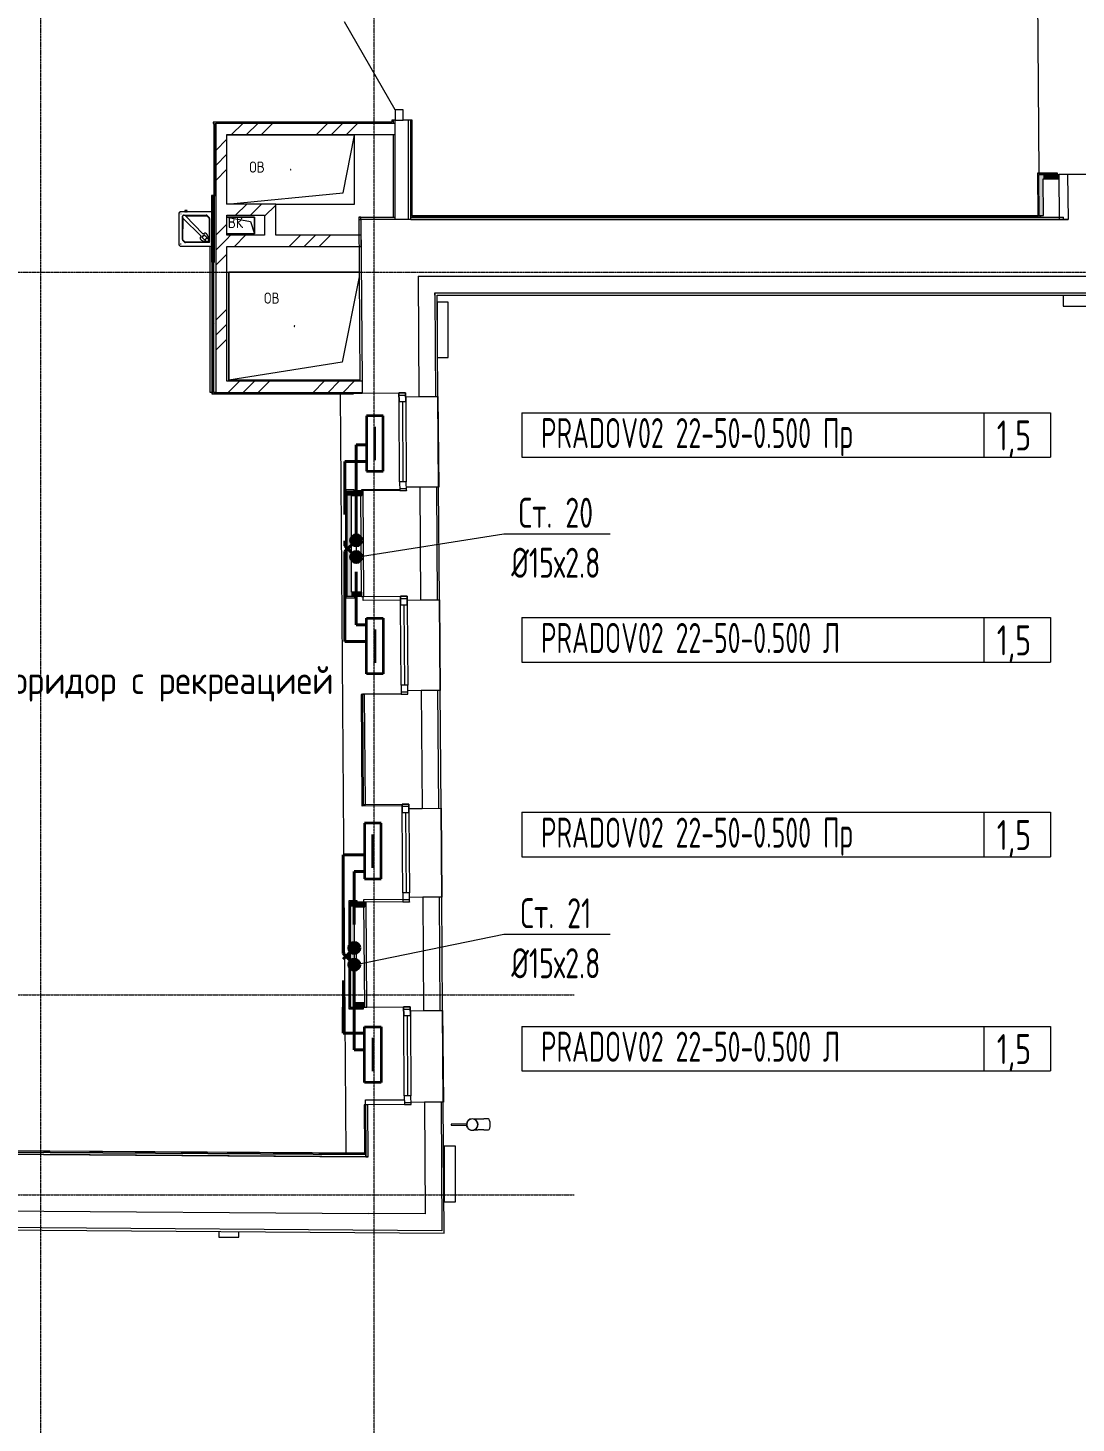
# Model space of a CAD drawing. Header units: millimetres. Extents: x -3929 to 624051, y 52832 to 514950.
# Drawn here: x 217392 to 226826, y 321869 to 334421 of the extents above; entities that cross this region are included whole.
import ezdxf
from ezdxf import colors
from ezdxf.entities.mleader import LeaderData, LeaderLine
from ezdxf.enums import TextEntityAlignment as Align
from ezdxf.math import Vec2, Vec3

# ---------------------------------------------------------------- set-up
doc = ezdxf.new("R2010")
doc.units = ezdxf.units.MM
doc.linetypes.add('ADSK_Линия сетки', pattern=[25, 20, -2.5, 0, -2.5])
doc.linetypes.add('Hidden', pattern=[7.14375, 4.7625, -2.38125])
for name, color, linetype, lineweight in [('_ Окна', 7, 'Continuous', 9), ('Аннотация', 7, 'Continuous', 18), ('Двери', 7, 'Continuous', 9), ('Марки помещений', 7, 'Continuous', 20), ('Обобщенные модели', 7, 'Continuous', 18), ('ОВ-О-Оборудование', 32, 'Continuous', 35), ('ОВ-ТЕКСТ', 7, 'Continuous', 25), ('Окна', 7, 'Continuous', 9), ('Оси', 253, 'Continuous', 9), ('Перекрытие', 7, 'Continuous', 18), ('Сантехника', 7, 'Continuous', 18), ('Стены внутренние', 7, 'Continuous', 18), ('Стены наружные', 7, 'Continuous', 18), ('Стены несущие', 7, 'Continuous', 30), ('Стены отделка', 7, 'Continuous', 30), ('Стены перегородки', 7, 'Continuous', 30), ('Стены штриховка', 7, 'Continuous', 9)]:
    doc.layers.add(name, color=color, linetype=linetype, lineweight=lineweight)
for name, color, linetype in [('ПРИБОРЫ', 3, 'Continuous'), ('статистика приборов', 252, 'Continuous'), ('стояки', 7, 'Continuous')]:
    doc.layers.add(name, color=color, linetype=linetype)
doc.layers.add('т11.1', color=1, linetype='Continuous', true_color=0xff0000)
doc.layers.add('т21.1', color=5, linetype='Continuous', true_color=0x0000ff)
doc.styles.add('GOST Common_2', font='GOST_Common.ttf', dxfattribs={"width": 0.9, "height": 250})
doc.styles.add('GOST Common_4', font='GOST_Common.ttf', dxfattribs={"width": 0.9, "height": 200})
doc.styles.add('СТИЛЬ', font='simplex.shx', dxfattribs={"width": 0.65})

# ---------------------------------------------------------------- blocks, each defined once
blk = doc.blocks.new('*U2935')
at = {"layer": 'ОВ-О-Оборудование', "color": 32, "ltscale": 0.1, "true_color": 0xcd6928}
for p, q in [((250, 75), (-250, 75)), ((-250, 75), (-250, -75)), ((-150, 0), (150, 0)), ((250, -75), (250, 75)), ((-250, -75), (250, -75))]:
    blk.add_line(p, q, dxfattribs=at)
blk = doc.blocks.new('3 этаж')
at = {"layer": 'Стены внутренние', "lineweight": 0}
for points in [[(417232, -77483), (417272, -77483), (417269, -77113), (417229, -77113), (417229, -77114)], [(417270, -77153), (417410, -77153), (417409, -77113), (417269, -77113)], [(411042, -80001), (411127, -80001), (411127, -79962), (411127, -79961), (411002, -79961), (411002, -80001), (411009, -80001)], [(411002, -80911), (411042, -80911), (411042, -80001), (411002, -80001), (411002, -80766)], [(411076, -80911), (411135, -80911), (411135, -80910), (411134, -80910), (411134, -80871), (411042, -80871), (411042, -80911)], [(411070, -83701), (411155, -83701), (411155, -83662), (411098, -83661), (411030, -83661), (411030, -83701)], [(411030, -84606), (411070, -84606), (411070, -83701), (411030, -83701), (411030, -84448)], [(411155, -84606), (411163, -84606), (411163, -84604), (411162, -84604), (411162, -84566), (411070, -84566), (411070, -84606), (411138, -84606)]]:
    blk.add_hatch(color=253, dxfattribs=at).paths.add_polyline_path(points)
at = {"layer": '_ Окна', "color": 253, "lineweight": 0}
for p, q in [((411471, -79157), (411470, -79077)), ((411470, -79077), (411530, -79077)), ((411530, -79077), (411531, -79157)), ((411470, -79097), (411530, -79097)), ((411531, -79157), (411471, -79157)), ((411501, -79157), (411506, -79877)), ((411536, -79877), (411476, -79877)), ((411476, -79877), (411477, -79957)), ((411477, -79937), (411537, -79937)), ((411477, -79957), (411537, -79957)), ((411537, -79957), (411536, -79877)), ((411485, -80987), (411484, -80907)), ((411484, -80907), (411544, -80907)), ((411484, -80927), (411544, -80927)), ((411544, -80907), (411545, -80987)), ((411545, -80987), (411485, -80987)), ((411515, -80987), (411520, -81707)), ((411550, -81707), (411490, -81707)), ((411490, -81707), (411491, -81787)), ((411551, -81787), (411550, -81707)), ((411491, -81767), (411551, -81767)), ((411491, -81787), (411551, -81787)), ((411499, -82857), (411498, -82777)), ((411498, -82777), (411558, -82777)), ((411498, -82797), (411558, -82797)), ((411558, -82777), (411559, -82857)), ((411559, -82857), (411499, -82857)), ((411529, -82857), (411534, -83577)), ((411564, -83577), (411504, -83577)), ((411504, -83577), (411505, -83657)), ((411565, -83657), (411564, -83577)), ((411505, -83637), (411565, -83637)), ((411505, -83657), (411565, -83657)), ((411513, -84681), (411512, -84601)), ((411512, -84601), (411572, -84601)), ((411572, -84601), (411573, -84681)), ((411512, -84621), (411572, -84621)), ((411573, -84681), (411513, -84681)), ((411543, -84681), (411548, -85401)), ((411578, -85401), (411518, -85401)), ((411518, -85401), (411519, -85481)), ((411519, -85461), (411579, -85461)), ((411519, -85481), (411579, -85481)), ((411579, -85481), (411578, -85401))]:
    blk.add_line(p, q, dxfattribs=at)
at = {"layer": 'Двери', "color": 253, "lineweight": 0}
for p, q in [((411437, -76530), (410980, -75738)), ((411507, -76530), (411437, -76530)), ((411437, -76530), (411437, -76625)), ((411507, -76625), (411507, -76530)), ((411437, -76625), (411507, -76625))]:
    blk.add_line(p, q, dxfattribs=at)
at = {"layer": 'Обобщенные модели', "color": 253, "lineweight": 0}
for p, q in [((411071, -76760), (409921, -76760)), ((411071, -76760), (409921, -76760)), ((410967, -77277), (411071, -76760)), ((411071, -77380), (411071, -76760)), ((411071, -77380), (411071, -76760)), ((409921, -77380), (410967, -77277)), ((410361, -77380), (411071, -77380)), ((410361, -77380), (411071, -77380)), ((409921, -77498), (410171, -77498)), ((409921, -77498), (410133, -77535)), ((410171, -77498), (409921, -77498)), ((410133, -77535), (410171, -77648)), ((410171, -77498), (410171, -77648)), ((410171, -77648), (410171, -77498)), ((410171, -77648), (409921, -77648)), ((409921, -77648), (410171, -77648)), ((409940, -78962), (409940, -77992)), ((409940, -77992), (411112, -77992)), ((411112, -77992), (409940, -77992)), ((409940, -77992), (409940, -78962)), ((411112, -78033), (410959, -78801)), ((410959, -78801), (409940, -78962)), ((411119, -78962), (409940, -78962)), ((409940, -78962), (411119, -78962)), ((412079, -85655), (411940, -85656)), ((411940, -85656), (411940, -85666)), ((411940, -85666), (412079, -85665)), ((412143, -85610), (412144, -85610)), ((412144, -85610), (412147, -85610)), ((412146, -85710), (412144, -85710)), ((412149, -85710), (412146, -85710)), ((412147, -85610), (412150, -85610)), ((412152, -85710), (412149, -85710)), ((412150, -85610), (412153, -85610)), ((412155, -85710), (412152, -85710)), ((412153, -85610), (412156, -85610)), ((412158, -85710), (412155, -85710)), ((412156, -85610), (412159, -85610)), ((412162, -85710), (412158, -85710)), ((412159, -85610), (412163, -85610)), ((412166, -85710), (412162, -85710)), ((412163, -85610), (412167, -85610)), ((412169, -85710), (412166, -85710)), ((412167, -85610), (412171, -85610)), ((412174, -85710), (412169, -85710)), ((412171, -85610), (412175, -85610)), ((412178, -85710), (412174, -85710)), ((412175, -85610), (412180, -85609)), ((412182, -85709), (412178, -85710)), ((412180, -85609), (412184, -85609)), ((412187, -85709), (412182, -85709)), ((412184, -85609), (412189, -85609)), ((412192, -85709), (412187, -85709)), ((412189, -85609), (412194, -85609)), ((412197, -85709), (412192, -85709)), ((412194, -85609), (412199, -85609)), ((412202, -85709), (412197, -85709)), ((412199, -85609), (412204, -85609)), ((412207, -85709), (412202, -85709)), ((412204, -85609), (412209, -85609)), ((412212, -85709), (412207, -85709)), ((412209, -85609), (412214, -85609)), ((412217, -85709), (412212, -85709)), ((412214, -85609), (412220, -85609)), ((412223, -85709), (412217, -85709)), ((412220, -85609), (412225, -85609)), ((412229, -85709), (412223, -85709)), ((412225, -85609), (412231, -85609)), ((412234, -85709), (412229, -85709)), ((412231, -85609), (412233, -85609)), ((412276, -85609), (412233, -85609)), ((412234, -85709), (412277, -85709))]:
    blk.add_line(p, q, dxfattribs=at)
for centre, radius, start, end in [((410496, -77070), 2.5, 90, 270), ((410496, -77070), 2.5, 90, 195), ((410496, -77070), 2.5, 270, 90), ((410496, -77070), 2.5, 330, 90), ((410496, -77070), 2.5, 285, 300), ((410046, -77573), 2.5, 90, 270), ((410046, -77573), 2.5, 105, 180), ((410046, -77573), 2.5, 270, 90), ((410046, -77573), 2.5, 330, 75), ((410046, -77573), 2.5, 210, 270), ((410530, -78477), 2.5, 0, 180), ((410530, -78477), 2.5, 120, 180), ((410530, -78477), 2.5, 180, 0), ((410530, -78477), 2.5, 240, 345), ((410530, -78477), 2.5, 15, 90), ((412130, -85660), 52, 0.4348, 180.4348), ((412130, -85660), 52, 180.4348, 0.4348), ((412130, -85660), 50, 0.4348, 180.4348), ((412130, -85660), 50, 180.4348, 0.4348)]:
    blk.add_arc(centre, radius, start, end, dxfattribs=at)
for start_param, end_param in [(4.712389, 6.283185), (3.141593, 4.712389)]:
    blk.add_ellipse((412276, -85659), major_axis=(-0.4, 50), ratio=0.309017, start_param=start_param, end_param=end_param, dxfattribs=at)
at = {"layer": 'Окна', "color": 253, "lineweight": 0}
for p, q in [((411530, -79077), (411470, -79077)), ((411470, -79077), (411471, -79157)), ((411531, -79157), (411530, -79077)), ((411476, -79877), (411471, -79157)), ((411531, -79157), (411536, -79877)), ((411476, -79877), (411477, -79957)), ((411477, -79957), (411537, -79957)), ((411537, -79957), (411536, -79877)), ((411544, -80907), (411484, -80907)), ((411484, -80907), (411485, -80987)), ((411545, -80987), (411544, -80907)), ((411490, -81707), (411485, -80987)), ((411545, -80987), (411550, -81707)), ((411490, -81707), (411491, -81787)), ((411551, -81787), (411550, -81707)), ((411491, -81787), (411551, -81787)), ((411558, -82777), (411498, -82777)), ((411498, -82777), (411499, -82857)), ((411559, -82857), (411558, -82777)), ((411504, -83577), (411499, -82857)), ((411559, -82857), (411564, -83577)), ((411504, -83577), (411505, -83657)), ((411565, -83657), (411564, -83577)), ((411505, -83657), (411565, -83657)), ((411572, -84601), (411512, -84601)), ((411512, -84601), (411513, -84681)), ((411573, -84681), (411572, -84601)), ((411518, -85401), (411513, -84681)), ((411573, -84681), (411578, -85401)), ((411518, -85401), (411519, -85481)), ((411519, -85481), (411579, -85481)), ((411579, -85481), (411578, -85401))]:
    blk.add_line(p, q, dxfattribs=at)
at = {"layer": 'Оси', "color": 253, "linetype": 'ADSK_Линия сетки', "lineweight": 0}
for p, q in [((411248, -89970), (411248, -42931)), ((408248, -89970), (408248, -43597)), ((351839, -77992), (418403, -77992)), ((351839, -84492), (413046, -84492)), ((351839, -86292), (413046, -86292))]:
    blk.add_line(p, q, dxfattribs=at)
at = {"layer": 'Перекрытие', "color": 253, "lineweight": 0}
for p, q in [((417200, -73435), (417229, -77101)), ((417397, -77112), (417819, -77109)), ((417248, -77498), (417248, -77483)), ((409771, -79073), (409771, -77758)), ((409786, -79073), (409771, -79073)), ((410940, -79085), (410992, -85918)), ((411137, -79947), (411477, -79945)), ((411137, -79962), (411137, -79947)), ((411149, -80945), (411149, -80910)), ((411484, -80943), (411149, -80945)), ((411141, -81785), (411491, -81782)), ((411141, -81792), (411141, -81785)), ((411138, -82795), (411138, -82780)), ((411498, -82792), (411138, -82795)), ((411155, -83635), (411505, -83632)), ((411155, -83660), (411155, -83635)), ((411168, -85439), (411518, -85437)), ((411169, -85484), (411168, -85439))]:
    blk.add_line(p, q, dxfattribs=at)
at = {"layer": 'Сантехника', "color": 253, "lineweight": 0}
for p, q in [((409543, -77438), (409544, -77439)), ((409553, -77438), (409543, -77438)), ((409544, -77439), (409543, -77439)), ((409543, -77439), (409544, -77440)), ((409553, -77439), (409543, -77439)), ((409544, -77440), (409543, -77440)), ((409543, -77440), (409544, -77441)), ((409553, -77440), (409543, -77440)), ((409544, -77441), (409543, -77442)), ((409543, -77442), (409544, -77442)), ((409544, -77442), (409543, -77443)), ((409553, -77442), (409543, -77442)), ((409543, -77443), (409544, -77443)), ((409544, -77443), (409543, -77444)), ((409553, -77443), (409543, -77443)), ((409543, -77444), (409544, -77445)), ((409553, -77444), (409543, -77444)), ((409544, -77445), (409543, -77445)), ((409543, -77445), (409544, -77446)), ((409553, -77445), (409543, -77445)), ((409544, -77446), (409543, -77446)), ((409543, -77446), (409544, -77447)), ((409553, -77446), (409543, -77446)), ((409544, -77447), (409543, -77448)), ((409553, -77439), (409544, -77439)), ((409553, -77440), (409544, -77440)), ((409553, -77441), (409544, -77441)), ((409553, -77442), (409544, -77442)), ((409553, -77443), (409544, -77443)), ((409553, -77445), (409544, -77445)), ((409553, -77446), (409544, -77446)), ((409553, -77447), (409544, -77447)), ((409546, -77438), (409553, -77438)), ((409553, -77438), (409561, -77438)), ((409563, -77438), (409553, -77438)), ((409562, -77439), (409553, -77439)), ((409563, -77439), (409553, -77439)), ((409562, -77440), (409553, -77440)), ((409563, -77440), (409553, -77440)), ((409562, -77441), (409553, -77441)), ((409563, -77442), (409553, -77442)), ((409562, -77442), (409553, -77442)), ((409563, -77443), (409553, -77443)), ((409562, -77443), (409553, -77443)), ((409563, -77444), (409553, -77444)), ((409562, -77445), (409553, -77445)), ((409563, -77445), (409553, -77445)), ((409562, -77446), (409553, -77446)), ((409563, -77446), (409553, -77446)), ((409562, -77447), (409553, -77447)), ((409562, -77439), (409563, -77438)), ((409563, -77439), (409562, -77439)), ((409562, -77440), (409563, -77439)), ((409563, -77440), (409562, -77440)), ((409562, -77441), (409563, -77440)), ((409563, -77442), (409562, -77441)), ((409562, -77442), (409563, -77442)), ((409563, -77443), (409562, -77442)), ((409562, -77443), (409563, -77443)), ((409563, -77444), (409562, -77443)), ((409562, -77445), (409563, -77444)), ((409563, -77445), (409562, -77445)), ((409562, -77446), (409563, -77445)), ((409563, -77446), (409562, -77446)), ((409562, -77447), (409563, -77446)), ((409563, -77448), (409562, -77447)), ((409490, -77462), (409489, -77463)), ((409489, -77463), (409489, -77464)), ((409489, -77464), (409489, -77465)), ((409489, -77465), (409489, -77465)), ((409489, -77465), (409489, -77466)), ((409489, -77466), (409489, -77467)), ((409489, -77467), (409489, -77468)), ((409489, -77468), (409489, -77469)), ((409489, -77469), (409489, -77737)), ((409489, -77469), (409489, -77469)), ((409491, -77460), (409490, -77461)), ((409490, -77461), (409490, -77461)), ((409490, -77461), (409490, -77462)), ((409492, -77458), (409491, -77458)), ((409491, -77458), (409491, -77459)), ((409491, -77459), (409491, -77460)), ((409493, -77456), (409492, -77457)), ((409492, -77457), (409492, -77458)), ((409494, -77455), (409493, -77456)), ((409493, -77456), (409493, -77456)), ((409495, -77454), (409494, -77454)), ((409494, -77454), (409494, -77455)), ((409496, -77453), (409495, -77454)), ((409497, -77452), (409496, -77453)), ((409496, -77453), (409496, -77453)), ((409498, -77452), (409497, -77452)), ((409499, -77451), (409498, -77451)), ((409498, -77451), (409498, -77452)), ((409500, -77450), (409499, -77451)), ((409501, -77450), (409500, -77450)), ((409502, -77449), (409501, -77450)), ((409501, -77450), (409501, -77450)), ((409503, -77449), (409502, -77449)), ((409504, -77449), (409503, -77449)), ((409505, -77449), (409504, -77449)), ((409506, -77448), (409505, -77448)), ((409505, -77448), (409505, -77449)), ((409507, -77448), (409506, -77448)), ((409508, -77448), (409507, -77448)), ((409507, -77466), (409509, -77466)), ((409509, -77448), (409508, -77448)), ((409510, -77448), (409509, -77448)), ((409778, -77448), (409510, -77448)), ((409522, -77697), (409522, -77487)), ((409523, -77487), (409523, -77495)), ((409523, -77495), (409523, -77496)), ((409523, -77496), (409523, -77496)), ((409523, -77496), (409523, -77497)), ((409523, -77497), (409523, -77497)), ((409523, -77497), (409523, -77498)), ((409523, -77498), (409528, -77510)), ((409523, -77498), (409523, -77498)), ((409526, -77697), (409528, -77510)), ((409528, -77510), (409687, -77665)), ((409530, -77479), (409735, -77479)), ((409530, -77479), (409532, -77480)), ((409532, -77480), (409530, -77479)), ((409534, -77480), (409530, -77480)), ((409535, -77480), (409534, -77480)), ((409534, -77480), (409534, -77480)), ((409536, -77480), (409535, -77480)), ((409537, -77480), (409536, -77480)), ((409536, -77480), (409536, -77480)), ((409537, -77481), (409537, -77480)), ((409549, -77485), (409537, -77481)), ((409543, -77448), (409542, -77448)), ((409543, -77448), (409544, -77448)), ((409553, -77448), (409543, -77448)), ((409543, -77448), (409545, -77448)), ((409550, -77448), (409548, -77448)), ((409549, -77485), (409735, -77484)), ((409705, -77647), (409549, -77485)), ((409551, -77448), (409555, -77448)), ((409551, -77448), (409555, -77448)), ((409563, -77448), (409553, -77448)), ((409559, -77448), (409556, -77448)), ((409561, -77448), (409563, -77448)), ((409562, -77448), (409563, -77448)), ((409564, -77448), (409563, -77448)), ((409742, -77486), (409758, -77502)), ((409745, -77483), (409761, -77499)), ((409761, -77509), (409763, -77723)), ((409765, -77509), (409765, -77725)), ((409779, -77448), (409778, -77448)), ((409778, -77448), (409778, -77448)), ((409780, -77448), (409779, -77448)), ((409779, -77448), (409779, -77448)), ((409781, -77448), (409780, -77448)), ((409782, -77448), (409781, -77448)), ((409781, -77468), (409781, -77467)), ((409698, -77677), (409702, -77671)), ((409698, -77678), (409698, -77677)), ((409698, -77679), (409698, -77678)), ((409698, -77678), (409698, -77678)), ((409698, -77679), (409701, -77682)), ((409701, -77682), (409698, -77679)), ((409698, -77679), (409698, -77679)), ((409698, -77679), (409698, -77679)), ((409702, -77671), (409706, -77666)), ((409706, -77666), (409712, -77661)), ((409718, -77699), (409710, -77691)), ((409712, -77661), (409717, -77657)), ((409717, -77657), (409718, -77657)), ((409718, -77657), (409719, -77657)), ((409719, -77657), (409719, -77657)), ((409719, -77657), (409720, -77657)), ((409723, -77660), (409720, -77657)), ((409720, -77657), (409720, -77658)), ((409720, -77658), (409723, -77661)), ((409725, -77697), (409737, -77685)), ((409729, -77713), (409725, -77698)), ((409738, -77686), (409726, -77698)), ((409731, -77669), (409734, -77672)), ((409731, -77670), (409739, -77678)), ((409737, -77685), (409753, -77688)), ((409739, -77678), (409741, -77679)), ((409754, -77689), (409739, -77686)), ((409741, -77679), (409750, -77688)), ((409759, -77686), (409744, -77653)), ((409755, -77689), (409754, -77688)), ((409759, -77705), (409755, -77690)), ((409489, -77737), (409489, -77738)), ((409489, -77738), (409489, -77739)), ((409489, -77739), (409489, -77740)), ((409489, -77740), (409489, -77740)), ((409489, -77740), (409489, -77741)), ((409489, -77741), (409489, -77742)), ((409489, -77742), (409489, -77743)), ((409489, -77743), (409490, -77744)), ((409490, -77744), (409490, -77744)), ((409490, -77744), (409490, -77745)), ((409490, -77745), (409491, -77746)), ((409491, -77746), (409491, -77747)), ((409491, -77747), (409491, -77747)), ((409491, -77747), (409492, -77748)), ((409492, -77748), (409492, -77749)), ((409492, -77749), (409493, -77750)), ((409493, -77750), (409493, -77750)), ((409493, -77750), (409494, -77751)), ((409494, -77751), (409494, -77751)), ((409494, -77751), (409495, -77752)), ((409495, -77752), (409496, -77753)), ((409496, -77753), (409496, -77753)), ((409496, -77753), (409497, -77754)), ((409497, -77754), (409497, -77754)), ((409497, -77754), (409498, -77755)), ((409498, -77755), (409499, -77755)), ((409499, -77755), (409500, -77756)), ((409500, -77756), (409500, -77756)), ((409500, -77756), (409501, -77756)), ((409501, -77756), (409502, -77757)), ((409502, -77757), (409503, -77757)), ((409503, -77757), (409503, -77757)), ((409503, -77757), (409504, -77757)), ((409504, -77738), (409504, -77739)), ((409506, -77740), (409504, -77740)), ((409504, -77757), (409505, -77758)), ((409505, -77758), (409506, -77758)), ((409506, -77758), (409507, -77758)), ((409507, -77738), (409507, -77739)), ((409507, -77758), (409508, -77758)), ((409508, -77758), (409508, -77758)), ((409508, -77758), (409509, -77758)), ((409509, -77758), (409510, -77758)), ((409510, -77758), (409778, -77758)), ((409540, -77721), (409526, -77707)), ((409543, -77718), (409529, -77704)), ((409763, -77723), (409550, -77721)), ((409765, -77725), (409550, -77725)), ((409693, -77704), (409727, -77719)), ((409720, -77700), (409718, -77699)), ((409729, -77710), (409720, -77700)), ((409726, -77699), (409730, -77714)), ((409729, -77714), (409730, -77715)), ((409731, -77715), (409747, -77719)), ((409748, -77718), (409759, -77706)), ((409763, -77723), (409765, -77725)), ((409780, -77740), (409778, -77740)), ((409778, -77758), (409778, -77758)), ((409778, -77758), (409779, -77758)), ((409779, -77758), (409780, -77758)), ((409780, -77758), (409781, -77758)), ((409781, -77758), (409782, -77758))]:
    blk.add_line(p, q, dxfattribs=at)
for centre, radius, start, end in [((409510, -77469), 21, 140.284, 180), ((409510, -77469), 21, 113.6771, 135.815), ((409507, -77463), 13, 122.114, 132.0601), ((409510, -77469), 21, 102.5039, 111.3737), ((409510, -77469), 21, 90, 97.6172), ((409530, -77487), 8.25, 90, 180), ((409530, -77487), 7.05, 90, 180), ((409735, -77493), 14, 45, 90), ((409751, -77509), 14, 0, 45), ((409778, -77469), 21, 78.5714, 90), ((409536, -77697), 14, 180, 225), ((409510, -77737), 21, 180, 187.6172), ((409510, -77737), 21, 192.5039, 201.3737), ((409510, -77737), 21, 203.6771, 225.815), ((409510, -77737), 21, 230.284, 270), ((409550, -77711), 14, 225, 270), ((409778, -77737), 21, 270, 277.6172)]:
    blk.add_arc(centre, radius, start, end, dxfattribs=at)
for centre, major_axis, ratio, start_param, end_param in [((409703, -77680), (2.12, 2.12), 0.669131, 2.016204, 3.199065), ((409724, -77684), (22.7, 22.7), 0.669131, 1.125389, 2.016204), ((409479, -77922), (231, 231), 0.669131, 0, 0.057472), ((409721, -77663), (2.12, 2.12), 0.669131, 6.225713, 7.408574), ((409962, -77439), (231, 231), 0.669131, 3.08412, 3.141593), ((409726, -77698), (0.707, 0.707), 0.951057, 1.595877, 2.643074), ((409743, -77702), (10.9, 10.9), 0.951057, 1.570796, 4.712389), ((409727, -77699), (0.707, 0.707), 0.951057, 1.595877, 2.643074), ((409743, -77702), (10.9, 10.9), 0.951057, 4.712389, 7.853982), ((409737, -77686), (0.707, 0.707), 0.951057, 0.548679, 1.595877), ((409738, -77687), (0.707, 0.707), 0.951057, 0.548679, 1.595877), ((409754, -77690), (0.707, 0.707), 0.951057, 5.784667, 6.831864), ((409731, -77714), (0.691, 0.691), 0.951057, 2.643074, 3.690272), ((409747, -77718), (0.707, 0.707), 0.951057, 3.690272, 4.737469), ((409758, -77706), (0.707, 0.707), 0.951057, 4.737469, 5.784667)]:
    blk.add_ellipse(centre, major_axis=major_axis, ratio=ratio, start_param=start_param, end_param=end_param, dxfattribs=at)
for points in [[(409735, -77484), (409736, -77484), (409737, -77484), (409740, -77485), (409741, -77486), (409742, -77486)], [(409758, -77502), (409759, -77503), (409760, -77504), (409761, -77507), (409761, -77508), (409761, -77509)], [(409529, -77704), (409528, -77703), (409527, -77702), (409526, -77699), (409526, -77698), (409526, -77697)], [(409687, -77671), (409686, -77673), (409684, -77675), (409682, -77680), (409682, -77684), (409682, -77689), (409683, -77694), (409686, -77698), (409688, -77700), (409689, -77701)], [(409744, -77653), (409743, -77651), (409742, -77649), (409738, -77645), (409734, -77643), (409730, -77641), (409725, -77641), (409720, -77642), (409716, -77644), (409713, -77646), (409712, -77647)], [(409550, -77721), (409549, -77721), (409547, -77721), (409545, -77720), (409543, -77718), (409543, -77718)], [(409690, -77702), (409691, -77702), (409692, -77703), (409693, -77704)]]:
    blk.add_open_spline(points, degree=3, dxfattribs=at)
for points, knots in [([(409687, -77665), (409688, -77665), (409689, -77666), (409689, -77668), (409689, -77670), (409688, -77671), (409687, -77671)], [-1, -1, -1, -1, -0.666667, -0.5, -0.333333, 0, 0, 0, 0]), ([(409712, -77647), (409712, -77647), (409710, -77648), (409709, -77648), (409707, -77648), (409706, -77647), (409705, -77647)], [-1, -1, -1, -1, -0.666667, -0.5, -0.333333, 0, 0, 0, 0]), ([(409759, -77705), (409760, -77705), (409761, -77702), (409761, -77698), (409761, -77692), (409760, -77688), (409759, -77686)], [-0.3326134, -0.3326134, -0.3326134, -0.3326134, -0.3, -0.2, -0.1, 0, 0, 0, 0]), ([(409727, -77719), (409729, -77719), (409732, -77721), (409739, -77721), (409744, -77720), (409747, -77719)], [-1, -1, -1, -1, -0.9, -0.8, -0.6559474, -0.6559474, -0.6559474, -0.6559474]), ([(409748, -77718), (409749, -77718), (409752, -77716), (409756, -77712), (409759, -77707), (409759, -77707)], [-0.6261625, -0.6261625, -0.6261625, -0.6261625, -0.6, -0.4, -0.3568135, -0.3568135, -0.3568135, -0.3568135])]:
    blk.add_open_spline(points, degree=3, knots=knots, dxfattribs=at)
at = {"layer": 'Стены внутренние', "color": 253, "linetype": 'Continuous', "lineweight": 0}
for p, q in [((409964, -76753), (410064, -76653)), ((410099, -76753), (410199, -76653)), ((410233, -76753), (410333, -76653)), ((410727, -76753), (410827, -76653)), ((410862, -76753), (410962, -76653)), ((410997, -76753), (411097, -76653)), ((409821, -76896), (409921, -76796)), ((409821, -77031), (409921, -76931)), ((409821, -77166), (409921, -77066)), ((410000, -77480), (410100, -77380)), ((410134, -77480), (410234, -77380)), ((410261, -77489), (410361, -77389)), ((409821, -77659), (409921, -77559)), ((409821, -77794), (409921, -77694)), ((409921, -77694), (409954, -77660)), ((409989, -77760), (410089, -77660)), ((410483, -77760), (410583, -77660)), ((410618, -77760), (410718, -77660)), ((410753, -77760), (410853, -77660)), ((409821, -77929), (409921, -77829)), ((409803, -78062), (409793, -78045)), ((409821, -78423), (409921, -78323)), ((409803, -78446), (409788, -78472)), ((409821, -78558), (409921, -78458)), ((409821, -78693), (409921, -78593)), ((409934, -79073), (410034, -78973)), ((410069, -79073), (410169, -78973)), ((410204, -79073), (410304, -78973)), ((410697, -79073), (410797, -78973)), ((410832, -79073), (410932, -78973)), ((410967, -79073), (411067, -78973))]:
    blk.add_line(p, q, dxfattribs=at)
at = {"layer": 'Стены наружные', "color": 253, "lineweight": 0}
for p, q in [((417397, -77113), (417409, -77113)), ((411820, -79110), (411827, -79925)), ((411827, -79925), (411820, -79111)), ((411820, -79111), (411821, -79111)), ((411821, -79111), (411828, -79926)), ((411828, -79926), (411827, -79926)), ((411834, -80940), (411841, -81755)), ((411841, -81755), (411834, -80941)), ((411834, -80941), (411835, -80941)), ((411835, -80941), (411842, -81756)), ((411842, -81756), (411841, -81756)), ((411849, -82814), (411855, -83614)), ((411855, -83614), (411849, -82815)), ((411849, -82815), (411850, -82815)), ((411850, -82815), (411856, -83615)), ((411856, -83615), (411855, -83615)), ((411862, -84633), (411869, -85458)), ((411869, -85458), (411862, -84635)), ((411862, -84635), (411863, -84635)), ((411863, -84635), (411870, -85460)), ((411870, -85460), (411869, -85460))]:
    blk.add_line(p, q, dxfattribs=at)
at = {"layer": 'Стены несущие', "color": 253, "lineweight": 0}
for p, q in [((409821, -76653), (409821, -79073)), ((411437, -76653), (409821, -76653)), ((409921, -77380), (409921, -76753)), ((409921, -76753), (411437, -76753)), ((417819, -77109), (417489, -77112)), ((417489, -77112), (417493, -77518)), ((410361, -77380), (409921, -77380)), ((410361, -77660), (410361, -77380)), ((409921, -77660), (409921, -77480)), ((409921, -77480), (410261, -77480)), ((410261, -77480), (410261, -77660)), ((411128, -77518), (411139, -78973)), ((417493, -77518), (411128, -77518)), ((410261, -77660), (409921, -77660)), ((411129, -77660), (410361, -77660)), ((411129, -77760), (411129, -77660)), ((409921, -77760), (411129, -77760)), ((409921, -78973), (409921, -77760)), ((411642, -78028), (418007, -78028)), ((411642, -78028), (411650, -79111)), ((409821, -79073), (411140, -79073)), ((411139, -78973), (409921, -78973)), ((411140, -79080), (411140, -79073)), ((411140, -79080), (411470, -79077)), ((411530, -79112), (411650, -79111)), ((411477, -79957), (411147, -79960)), ((411657, -79926), (411537, -79927)), ((411537, -79957), (411537, -79959)), ((411657, -79926), (411664, -80941)), ((411154, -80910), (411147, -79960)), ((411154, -80910), (411484, -80907)), ((411544, -80942), (411664, -80941)), ((411491, -81787), (411161, -81790)), ((411168, -82780), (411161, -81790)), ((411671, -81756), (411551, -81757)), ((411551, -81787), (411551, -81789)), ((411671, -81756), (411679, -82816)), ((411168, -82780), (411498, -82777)), ((411559, -82817), (411679, -82816)), ((411505, -83657), (411175, -83660)), ((411182, -84604), (411175, -83660)), ((411685, -83616), (411565, -83617)), ((411565, -83657), (411565, -83659)), ((411685, -83616), (411692, -84635)), ((411182, -84604), (411512, -84601)), ((411572, -84636), (411692, -84635)), ((411699, -85460), (411579, -85461)), ((411699, -85460), (411706, -86457)), ((411519, -85481), (411189, -85484)), ((411192, -85951), (411189, -85484)), ((411192, -85951), (404403, -85903)), ((403897, -86410), (411196, -86461)), ((411196, -86461), (411706, -86457))]:
    blk.add_line(p, q, dxfattribs=at)
at = {"layer": 'Стены отделка', "color": 253, "lineweight": 0}
for p, q in [((411405, -76641), (409799, -76641)), ((409799, -76641), (409799, -76653)), ((409799, -76653), (409804, -76653)), ((409804, -76653), (409804, -77303)), ((409816, -76653), (409821, -76653)), ((409816, -77303), (409816, -76653)), ((411437, -76625), (411405, -76625)), ((411405, -76625), (411405, -76641)), ((411589, -76625), (411557, -76625)), ((411589, -77486), (411589, -76625)), ((411417, -76753), (411417, -77498)), ((417217, -77103), (417220, -77486)), ((417397, -77101), (417219, -77101)), ((417232, -77498), (417229, -77113)), ((417229, -77113), (417410, -77113)), ((417272, -77483), (417270, -77153)), ((417270, -77153), (417410, -77153)), ((417397, -77113), (417397, -77101)), ((417489, -77112), (417409, -77113)), ((417409, -77113), (417413, -77518)), ((417410, -77153), (417410, -77113)), ((409804, -77303), (409782, -77303)), ((409782, -77303), (409782, -77903)), ((409810, -77903), (409810, -77303)), ((409810, -77303), (409816, -77303)), ((411128, -77498), (411108, -77498)), ((411108, -77498), (411119, -78973)), ((411108, -77498), (411108, -77518)), ((411108, -77498), (411437, -77498)), ((411108, -77518), (411128, -77518)), ((411128, -77518), (411128, -77498)), ((411577, -77518), (411577, -77498)), ((411577, -77498), (417453, -77498)), ((411577, -77518), (417453, -77518)), ((417220, -77486), (411589, -77486)), ((417232, -77483), (417272, -77483)), ((417413, -77518), (417493, -77518)), ((417453, -77518), (417453, -77498)), ((409782, -77903), (409786, -77903)), ((409786, -77903), (409786, -79085)), ((409803, -77903), (409810, -77903)), ((409803, -79073), (409803, -77903)), ((411793, -78178), (411793, -78198)), ((411793, -78178), (418158, -78178)), ((411794, -78198), (411793, -78178)), ((411814, -78198), (418178, -78198)), ((411820, -79110), (411814, -78198)), ((417450, -78198), (417450, -78298)), ((411914, -78260), (411814, -78260)), ((411814, -78260), (411814, -78760)), ((411914, -78760), (411914, -78260)), ((417450, -78298), (417950, -78298)), ((411814, -78760), (411914, -78760)), ((409821, -79073), (409803, -79073)), ((411120, -79073), (411120, -79080)), ((409786, -79085), (411060, -79085)), ((411060, -79085), (411060, -79080)), ((411060, -79080), (411140, -79080)), ((411650, -79111), (411820, -79110)), ((410990, -79951), (410990, -80921)), ((411067, -79949), (410992, -79949)), ((411067, -79960), (411067, -79949)), ((411827, -79925), (411657, -79926)), ((411657, -79926), (411657, -79926)), ((411834, -80940), (411827, -79925)), ((411002, -79961), (411002, -80911)), ((411002, -79961), (411135, -79961)), ((411042, -80871), (411042, -80001)), ((411042, -80001), (411135, -80001)), ((411147, -79960), (411067, -79960)), ((411134, -80910), (411127, -79960)), ((411135, -80001), (411135, -79961)), ((410992, -80923), (411074, -80923)), ((411135, -80911), (411002, -80911)), ((411135, -80871), (411042, -80871)), ((411074, -80923), (411074, -80911)), ((411134, -80910), (411154, -80910)), ((411135, -80911), (411135, -80871)), ((411664, -80941), (411834, -80940)), ((411161, -81790), (411129, -81790)), ((411129, -81790), (411136, -82780)), ((411141, -81790), (411141, -81792)), ((411841, -81755), (411671, -81756)), ((411671, -81756), (411671, -81756)), ((411849, -82814), (411841, -81755)), ((411136, -82780), (411168, -82780)), ((411679, -82816), (411849, -82814)), ((411018, -83651), (411018, -84616)), ((411095, -83649), (411020, -83649)), ((411030, -83661), (411030, -84606)), ((411030, -83661), (411163, -83661)), ((411070, -84566), (411070, -83701)), ((411070, -83701), (411163, -83701)), ((411095, -83660), (411095, -83649)), ((411175, -83660), (411095, -83660)), ((411162, -84604), (411155, -83660)), ((411163, -83701), (411163, -83661)), ((411855, -83614), (411685, -83616)), ((411685, -83616), (411685, -83616)), ((411862, -84633), (411855, -83614)), ((411163, -84566), (411070, -84566)), ((411163, -84606), (411163, -84566)), ((411020, -84618), (411150, -84618)), ((411163, -84606), (411030, -84606)), ((411150, -84618), (411150, -84606)), ((411162, -84604), (411182, -84604)), ((411692, -84635), (411862, -84633)), ((411869, -85458), (411699, -85460)), ((411878, -86636), (411869, -85458)), ((411189, -85484), (411157, -85484)), ((411157, -85484), (411160, -85919)), ((411169, -85484), (411169, -85487)), ((411978, -85856), (411878, -85856)), ((411878, -85856), (411878, -86356)), ((411978, -86356), (411978, -85856)), ((406563, -85899), (411172, -85931)), ((411173, -85931), (406565, -85899)), ((406565, -85919), (411172, -85951)), ((411160, -85919), (406575, -85887)), ((411172, -85951), (411173, -85931)), ((411172, -85931), (411172, -85951)), ((411172, -85951), (411192, -85951)), ((411878, -86356), (411978, -86356)), ((411706, -86465), (411196, -86461)), ((411706, -86457), (411706, -86465)), ((403728, -86579), (411878, -86636)), ((411857, -86616), (403748, -86559)), ((409849, -86622), (409849, -86672)), ((409849, -86672), (410029, -86673)), ((410029, -86673), (410029, -86623))]:
    blk.add_line(p, q, dxfattribs=at)
at = {"layer": 'Стены перегородки', "color": 253, "lineweight": 0}
for p, q in [((411437, -77518), (411437, -76625)), ((411557, -76625), (411507, -76625)), ((411557, -77518), (411557, -76625))]:
    blk.add_line(p, q, dxfattribs=at)
at = {"layer": 'Стены штриховка', "color": 253, "lineweight": 0}
for p, q in [((411407, -76643), (409799, -76643)), ((409806, -76653), (409804, -76653)), ((409806, -76653), (409806, -77303)), ((411407, -76625), (411407, -76643)), ((411417, -76625), (411417, -76653)), ((411577, -77498), (411577, -76625)), ((411587, -77488), (411587, -76625)), ((417219, -77101), (417217, -77101)), ((417217, -77101), (417217, -77103)), ((417397, -77103), (417217, -77103)), ((417219, -77101), (417222, -77488)), ((417409, -77113), (417409, -77113)), ((409791, -77303), (409791, -77903)), ((409800, -77303), (409800, -77903)), ((409806, -77303), (409804, -77303)), ((417222, -77488), (411587, -77488)), ((409786, -77903), (409803, -77903)), ((409788, -77903), (409788, -79085)), ((411794, -78198), (411800, -79110)), ((409803, -79073), (409803, -79085)), ((411139, -78973), (411140, -79073)), ((409803, -79083), (411060, -79083)), ((410992, -79949), (410990, -79949)), ((410990, -79949), (410990, -79951)), ((411067, -79951), (410990, -79951)), ((410992, -79949), (410992, -80923)), ((411807, -79925), (411814, -80940)), ((410990, -80921), (411074, -80921)), ((410990, -80921), (410990, -80923)), ((410990, -80923), (410992, -80923)), ((411131, -81790), (411138, -82780)), ((411141, -81792), (411148, -82780)), ((411829, -82815), (411821, -81755)), ((411020, -83649), (411018, -83649)), ((411018, -83649), (411018, -83651)), ((411095, -83651), (411018, -83651)), ((411020, -83649), (411020, -84618)), ((411842, -84634), (411835, -83615)), ((411018, -84616), (411150, -84616)), ((411018, -84616), (411018, -84618)), ((411018, -84618), (411020, -84618)), ((411849, -85459), (411857, -86616)), ((411159, -85484), (411162, -85921)), ((411169, -85487), (411172, -85931)), ((411162, -85921), (406573, -85889))]:
    blk.add_line(p, q, dxfattribs=at)
at = {"layer": 'Аннотация', "color": 253, "lineweight": 0, "style": 'GOST Common_4', "width": 0.9}
for s, p in [('ОВ', (410123, -77096)), ('ВК', (409930, -77595)), ('ОВ', (410256, -78275))]:
    blk.add_text(s, height=100, dxfattribs=at).set_placement(p)
at = {"layer": 'Марки помещений', "color": 253, "lineweight": 0, "style": 'GOST Common_2', "width": 0.9}
blk.add_text('Коридор с рекреацией', height=250, dxfattribs=at).set_placement((407825, -81787))

msp = doc.modelspace()

# ---------------------------------------------------------------- hatches: boundary and pattern name
at = {"layer": 'т11.1', "lineweight": 40}
h = msp.add_hatch(color=256, dxfattribs=at)
h.dxf.hatch_style = 1
h.paths.add_polyline_path([(220396.914, 329811.066, 1), (220296.914, 329811.066, 1)])
h = msp.add_hatch(color=256, dxfattribs=at)
h.dxf.hatch_style = 1
h.paths.add_polyline_path([(220379.366, 325994.186, 1), (220279.366, 325994.186, 1)])
at = {"layer": 'т21.1', "lineweight": 40, "ltscale": 50}
h = msp.add_hatch(color=256, dxfattribs=at)
h.dxf.hatch_style = 1
h.paths.add_polyline_path([(220396.914, 329661.066, 1), (220296.914, 329661.066, 1)])
h = msp.add_hatch(color=256, dxfattribs=at)
h.dxf.hatch_style = 1
h.paths.add_polyline_path([(220379.366, 326144.186, 1), (220279.366, 326144.186, 1)])

# ---------------------------------------------------------------- linework, layer by layer
at = {"layer": 'ПРИБОРЫ', "color": 7, "lineweight": 15}
for p, q in [((221836.035, 330959.303), (226595.655, 330959.303)), ((221836.035, 330959.303), (226595.655, 330959.303)), ((221836.035, 330959.303), (221836.035, 330559.303)), ((225995.655, 330959.303), (225995.655, 330559.303)), ((226595.655, 330959.303), (226595.655, 330559.303)), ((221836.035, 330559.303), (226595.655, 330559.303)), ((221836.035, 329116.101), (226595.655, 329116.101)), ((221836.035, 329116.101), (226595.655, 329116.101)), ((221836.035, 329116.101), (221836.035, 328716.101)), ((225995.655, 329116.101), (225995.655, 328716.101)), ((226595.655, 329116.101), (226595.655, 328716.101)), ((221836.035, 328716.101), (226595.655, 328716.101)), ((221836.035, 327364.488), (226595.655, 327364.488)), ((221836.035, 327364.488), (226595.655, 327364.488)), ((221836.035, 327364.488), (221836.035, 326964.488)), ((225995.655, 327364.488), (225995.655, 326964.488)), ((226595.655, 327364.488), (226595.655, 326964.488)), ((221836.035, 326964.488), (226595.655, 326964.488)), ((221836.035, 325438.567), (226595.655, 325438.567)), ((221836.035, 325438.567), (226595.655, 325438.567)), ((221836.035, 325438.567), (221836.035, 325038.567)), ((225995.655, 325438.567), (225995.655, 325038.567)), ((226595.655, 325438.567), (226595.655, 325038.567)), ((221836.035, 325038.567), (226595.655, 325038.567))]:
    msp.add_line(p, q, dxfattribs=at)
at = {"layer": 'т11.1', "lineweight": 40}
for p, q in [((220425.966, 330670.64), (220346.328, 330670.64)), ((220346.328, 330670.64), (220346.914, 329811.066)), ((220346.914, 329811.066), (220245.917, 329710.068)), ((220245.917, 328901.312), (220245.917, 329710.068)), ((220425.966, 328901.312), (220245.917, 328901.312)), ((220408.418, 326981.628), (220228.369, 326981.628)), ((220228.369, 326981.628), (220228.369, 326095.184)), ((220329.366, 325994.186), (220228.369, 326095.184)), ((220328.721, 325225.909), (220329.213, 325994.339)), ((220408.418, 325225.909), (220328.721, 325225.909))]:
    msp.add_line(p, q, dxfattribs=at)
for centre in [(220346.914, 329811.066), (220329.366, 325994.186)]:
    msp.add_circle(centre, 50, dxfattribs=at)
at = {"layer": 'т21.1', "linetype": 'Hidden', "lineweight": 40, "ltscale": 100}
for p, q in [((220425.966, 330520.64), (220245.917, 330520.64)), ((220245.917, 330520.64), (220245.917, 329762.063)), ((220346.914, 329661.066), (220245.917, 329762.063)), ((220346.425, 329051.392), (220346.888, 329661.092)), ((220425.966, 329051.392), (220346.425, 329051.392)), ((220408.418, 326831.628), (220328.871, 326831.628)), ((220328.871, 326831.628), (220329.366, 326144.186)), ((220329.366, 326144.186), (220228.369, 326043.189)), ((220229.236, 325375.909), (220233.124, 326047.944)), ((220408.418, 325375.909), (220229.236, 325375.909))]:
    msp.add_line(p, q, dxfattribs=at)
at = {"layer": 'т21.1', "lineweight": 40, "ltscale": 50}
for centre in [(220346.914, 329661.066), (220329.366, 326144.186)]:
    msp.add_circle(centre, 50, dxfattribs=at)

# ---------------------------------------------------------------- block references
at = {"layer": 'ОВ-О-Оборудование', "ltscale": 10, "rotation": 90.00000000000001}
for p in [(220513.861, 330682.535), (220496.313, 327015.258)]:
    msp.add_blockref('*U2935', p, dxfattribs=at)
at = {"layer": 'ОВ-О-Оборудование', "ltscale": 10, "xscale": -1, "rotation": 90}
for p in [(220513.861, 328859.588), (220496.313, 325184.106)]:
    msp.add_blockref('*U2935', p, dxfattribs=at)
at = {"layer": 'стояки', "color": 5, "lineweight": 40}
msp.add_blockref('3 этаж', (-190738.98, 410215.433), dxfattribs=at)

# ---------------------------------------------------------------- texts
at = {"layer": 'статистика приборов', "color": 7, "style": 'СТИЛЬ', "width": 0.6}
for s, p in [('PRADOV02 22-50-0.500 Пр      ', (222010.647, 330641.156)), ('PRADOV02 22-50-0.500 Л      ', (222010.647, 328797.955)), ('PRADOV02 22-50-0.500 Пр      ', (222010.647, 327046.341)), ('PRADOV02 22-50-0.500 Л      ', (222010.647, 325120.42))]:
    msp.add_text(s, height=270, dxfattribs=at).set_placement(p)
at = {"layer": 'статистика приборов', "color": 7, "style": 'СТИЛЬ', "width": 0.7}
for p in [(226266.721, 330619.754), (226266.721, 328776.553), (226266.721, 327024.94), (226266.721, 325099.018)]:
    msp.add_text('1,5', height=270, dxfattribs=at).set_placement(p, align=Align.CENTER)

# ---------------------------------------------------------------- leaders
at = {"layer": 'ОВ-ТЕКСТ', "color": 7}
ml = msp.add_multileader_mtext('Standard', dxfattribs=at)
ml.set_content('\\A1;Ст. 20^J%%C15х2.8 ', color=7, style='СТИЛЬ')
ml.set_leader_properties(color=7, lineweight=18)
ml.build(insert=Vec2(0, 0))
ml.multileader.update_dxf_attribs({"text_left_attachment_type": 6, "text_right_attachment_type": 6, "dogleg_length": 0.36, "arrow_head_size": 0.126})
ctx = ml.context
ctx.base_point, ctx.char_height, ctx.arrow_head_size, ctx.landing_gap_size, ctx.plane_origin = Vec3(221675.594, 329870.315), 270, 0.126, 0.063, Vec3(228498.663, 325236.315)
ctx.left_attachment, ctx.right_attachment, ctx.text_align_type = 6, 6, 1
notes = []
notes.append((ctx, [(0, (1, 1, 0), (221675.342, 329870.315), (1, 0), 0.252, [(0, [(220346.914, 329773.982), (220346.914, 329660.797)], 0, [])])]))
ctx.mtext.insert, ctx.mtext.width, ctx.mtext.alignment, ctx.mtext.flow_direction = Vec3(222143.657, 330194.315), 1404.14984, 2, 5
ml = msp.add_multileader_mtext('Standard', dxfattribs=at)
ml.set_content('\\A1;Ст. 21^J%%C15х2.8 ', color=7, style='СТИЛЬ')
ml.set_leader_properties(color=7, lineweight=18)
ml.build(insert=Vec2(0, 0))
ml.multileader.update_dxf_attribs({"text_left_attachment_type": 6, "text_right_attachment_type": 6, "dogleg_length": 0.36, "arrow_head_size": 0.126})
ctx = ml.context
ctx.base_point, ctx.char_height, ctx.arrow_head_size, ctx.landing_gap_size, ctx.plane_origin = Vec3(221675.594, 326267.475), 270, 0.126, 0.063, Vec3(228498.663, 321569.401)
ctx.left_attachment, ctx.right_attachment, ctx.text_align_type = 6, 6, 1
notes.append((ctx, [(0, (1, 1, 0), (221675.342, 326267.475), (1, 0), 0.252, [(0, [(220346.914, 326107.069), (220346.914, 325993.883)], 0, [])])]))
ctx.mtext.insert, ctx.mtext.width, ctx.mtext.alignment, ctx.mtext.flow_direction = Vec3(222143.657, 326591.475), 1404.14984, 2, 5
for ctx, leaders in notes:
    for number, flags, end, landing, length, lines in leaders:
        leader = LeaderData()
        leader.index, (leader.has_last_leader_line, leader.has_dogleg_vector, leader.attachment_direction) = number, flags
        leader.last_leader_point, leader.dogleg_vector, leader.dogleg_length = Vec3(end), Vec3(landing), length
        for number, points, colour, breaks in lines:
            line = LeaderLine()
            line.index, line.vertices, line.color, line.breaks = number, Vec3.list(points), colors.encode_raw_color(colour), breaks
            leader.lines.append(line)
        ctx.leaders.append(leader)

doc.saveas('drawing.dxf')
